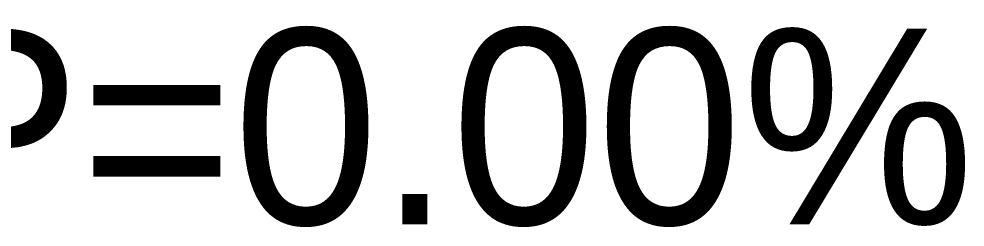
# Model space of a CAD drawing. Extents: x -427 to 62994, y 410 to 109394.
# Drawn here: x -36.69 to -22.17, y 608.4 to 611.59 of the extents above; entities that cross this region are included whole.
import ezdxf
from ezdxf.enums import TextEntityAlignment as Align

# ---------------------------------------------------------------- set-up
doc = ezdxf.new("R2018")
doc.units = 0
doc.header["$MEASUREMENT"] = 0
doc.layers.add('LIN018CO', color=6, linetype='Continuous')
doc.layers.add('TEXT035', color=1, linetype='Continuous')

# ---------------------------------------------------------------- blocks, each defined once
blk = doc.blocks.new('*U62')
at = {"layer": 'LIN018CO'}
blk.add_hatch(color=256, dxfattribs=at).paths.add_polyline_path([(-0.25, 0.12), (-0.25, 0.24), (0, 0.12)])
for p, q in [((-0.25, 0.12), (-0.25, 0.24)), ((-0.25, 0.24), (0, 0.12)), ((0, 0.12), (-1.8404, 0.12))]:
    blk.add_line(p, q, dxfattribs=at)
at = {"layer": 'TEXT035', "lineweight": 30, "flags": 104}
blk.add_attdef('VALORE_AD', text='', height=0.25, rotation=360, dxfattribs=at).set_placement((-0.3184, 0.18), align=Align.BOTTOM_RIGHT)

msp = doc.modelspace()

# ---------------------------------------------------------------- block references
ref = msp.add_blockref('*U62', (-37.622, 610.99), dxfattribs=dict(xscale=2.5, yscale=2.5, zscale=2.5))
lines = msp.add_mtext('P=0.00%', dxfattribs={"layer": 'TEXT035', "insert": (-38.418, 611.44), "char_height": 3, "attachment_point": 1})
ref.add_attrib('VALORE_AD', '', (-38.418, 611.44), dxfattribs={"flags": 104}).embed_mtext(lines)

doc.saveas('drawing.dxf')
